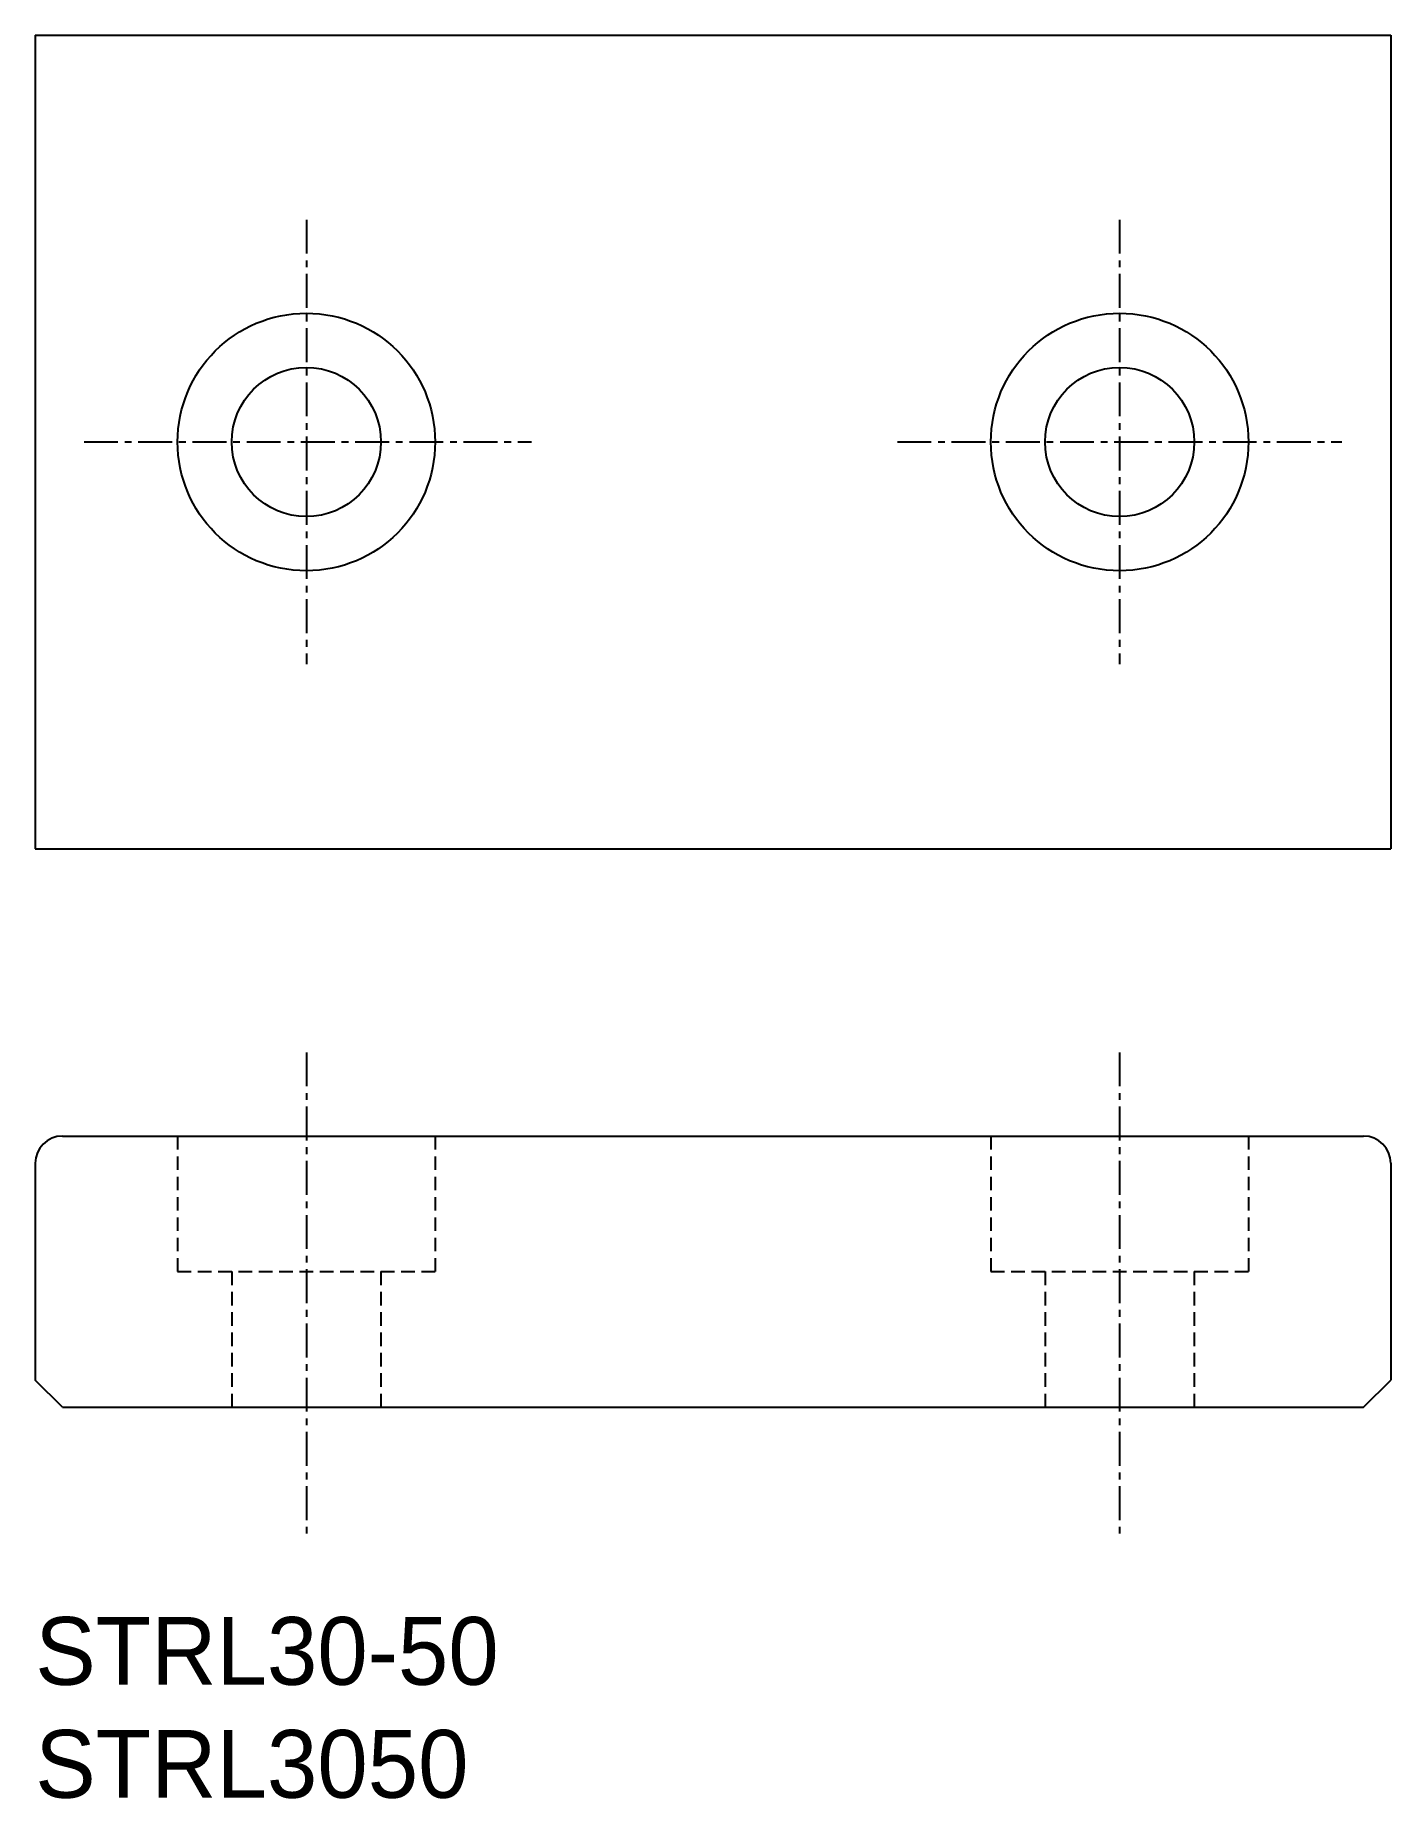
# Model space of a CAD drawing. Extents: x 10 to 60, y 10 to 75.
import ezdxf

# ---------------------------------------------------------------- set-up
doc = ezdxf.new("R2010")
doc.units = 0
doc.linetypes.add('CENTER', pattern=[2, 1.25, -0.25, 0.25, -0.25])
doc.linetypes.add('DASHED', pattern=[0.75, 0.5, -0.25])
doc.layers.get('0').update_dxf_attribs({"linetype": 'CONTINUOUS'})
doc.layers.add('CENTER', color=1, linetype='CENTER')

# ---------------------------------------------------------------- blocks, each defined once
blk = doc.blocks.new('*U3')
for s, p in [('STRL30-50', (313.391, 121.083)), ('STRL3050', (313.391, 116.917))]:
    blk.add_text(s, height=2.5).set_placement(p)

msp = doc.modelspace()

# ---------------------------------------------------------------- linework, layer by layer
at = {"color": 7, "linetype": 'CONTINUOUS'}
for p, q in [((10, 75), (10, 45)), ((10, 75), (60, 75)), ((60, 75), (60, 45)), ((10, 45), (60, 45)), ((10, 45), (60, 45)), ((11, 34.403), (59, 34.403)), ((10, 33.403), (10, 25.403)), ((60, 33.403), (60, 25.403)), ((11, 24.403), (10, 25.403)), ((59, 24.403), (60, 25.403)), ((11, 24.403), (59, 24.403))]:
    msp.add_line(p, q, dxfattribs=at)
at = {"color": 3, "linetype": 'DASHED'}
for p, q in [((15.25, 34.403), (15.25, 29.403)), ((24.75, 34.403), (24.75, 29.403)), ((45.25, 34.403), (45.25, 29.403)), ((54.75, 34.403), (54.75, 29.403)), ((15.25, 29.403), (24.75, 29.403)), ((17.25, 29.403), (17.25, 24.403)), ((22.75, 29.403), (22.75, 24.403)), ((45.25, 29.403), (54.75, 29.403)), ((47.25, 29.403), (47.25, 24.403)), ((52.75, 29.403), (52.75, 24.403))]:
    msp.add_line(p, q, dxfattribs=at)
at = {"color": 7, "linetype": 'CONTINUOUS'}
for centre, radius in [((20, 60), 4.75), ((50, 60), 4.75), ((20, 60), 2.75), ((50, 60), 2.75)]:
    msp.add_circle(centre, radius, dxfattribs=at)
for centre, start, end in [((11, 33.403), 90, 180), ((59, 33.403), 0, 90)]:
    msp.add_arc(centre, 1, start, end, dxfattribs=at)
at = {"layer": 'CENTER', "color": 1, "linetype": 'CENTER'}
for p, q in [((20, 68.199), (20, 51.801)), ((50, 68.199), (50, 51.801)), ((11.801, 60), (28.305, 60)), ((41.801, 60), (58.199, 60)), ((20, 37.491), (20, 19.732)), ((50, 37.491), (50, 19.732))]:
    msp.add_line(p, q, dxfattribs=at)

# ---------------------------------------------------------------- block references
at = {"color": 7, "linetype": 'CONTINUOUS'}
msp.add_blockref('*U3', (-303.391, -106.917), dxfattribs=at)

doc.saveas('drawing.dxf')
